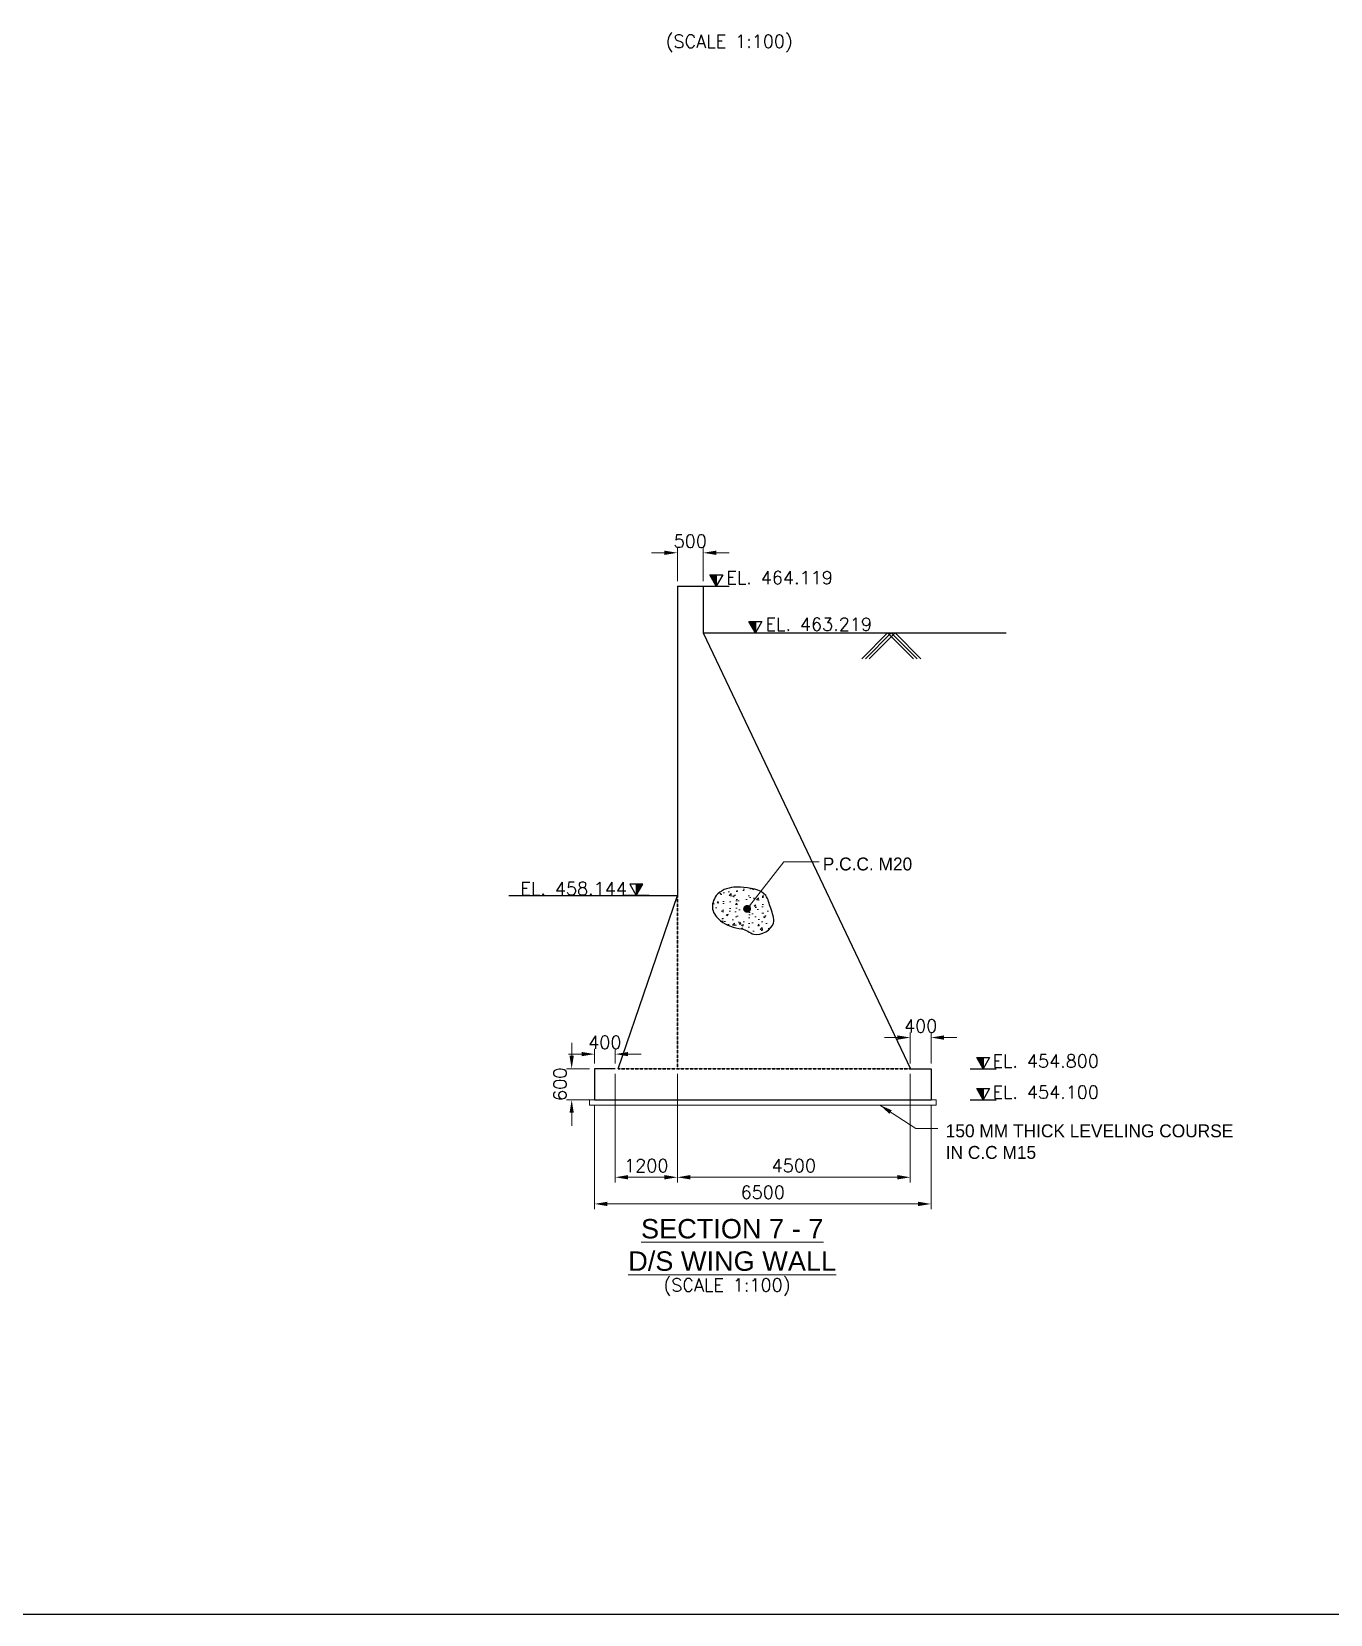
# Model space of a CAD drawing. Extents: x 2542500 to 2835796, y -294794 to -159040.
# Drawn here: x 2700825 to 2725910, y -286124 to -255560 of the extents above; entities that cross this region are included whole.
import ezdxf
from ezdxf.enums import TextEntityAlignment as Align

# ---------------------------------------------------------------- set-up
doc = ezdxf.new("R2010")
doc.units = 0
doc.header["$LTSCALE"] = 8
doc.header["$MEASUREMENT"] = 0
doc.header["$PDMODE"] = 35
doc.linetypes.add('DASHED', pattern=[0.75, 0.5, -0.25])
doc.layers.get('0').update_dxf_attribs({"color": 22, "linetype": 'CONTINUOUS'})
doc.layers.get('DEFPOINTS').update_dxf_attribs({"linetype": 'CONTINUOUS'})
for name, color, linetype, lineweight in [('CON-2', 1, 'CONTINUOUS', 30), ('HATCH SOLID', 253, 'CONTINUOUS', 5), ('LEVEL', 6, 'CONTINUOUS', 20), ('P.C.C', 105, 'CONTINUOUS', 9), ('R_DIMENSION', 8, 'CONTINUOUS', 15), ('R_TEXT G', 7, 'CONTINUOUS', 18), ('SEC MARK', 1, 'CONTINUOUS', 25), ('TEXT', 4, 'CONTINUOUS', 15)]:
    doc.layers.add(name, color=color, linetype=linetype, lineweight=lineweight)
doc.layers.add('PUMP', color=4, linetype='CONTINUOUS')
doc.layers.add('R_HATCH', color=7, linetype='CONTINUOUS', lineweight=9, true_color=0xd1d1ff)
doc.styles.add('ARIEL', font='arial.ttf')
doc.styles.add('ROMANDS', font='romand.shx')
doc.styles.add('ROMANS', font='romans.shx')
doc.styles.get("Standard").update_dxf_attribs({"font": ''})
doc.styles.get('Standard').set_extended_font_data('Univers')
doc.dimstyles.new('DIM-75', dxfattribs={"dimscale": 75, "dimtxt": 2, "dimasz": 2, "dimexe": 1, "dimexo": 1, "dimgap": 1, "dimtad": 1, "dimdec": 0, "dimzin": 0, "dimdsep": 46, "dimtxsty": 'ROMANS', "dimcen": 1, "dimclrd": 256, "dimclre": 256, "dimclrt": 7, "dimadec": 0, "dimazin": 0, "dimtfac": 1, "dimtdec": 0, "dimtofl": 0, "dimtmove": 0, "dimatfit": 3, "dimfxl": 1, "dimtolj": 1, "dimtzin": 0, "dimlwd": 9, "dimlwe": 5, "dimarcsym": 0})
doc.dimstyles.new('DIM-75$0', dxfattribs={"dimscale": 75, "dimtxt": 2, "dimasz": 2, "dimexe": 1, "dimexo": 1, "dimgap": 1, "dimtad": 1, "dimdec": 0, "dimzin": 0, "dimdsep": 46, "dimtxsty": 'ROMANS', "dimcen": 1, "dimclrd": 256, "dimclre": 256, "dimclrt": 7, "dimadec": 0, "dimazin": 0, "dimtfac": 1, "dimtdec": 0, "dimtofl": 0, "dimtmove": 0, "dimatfit": 3, "dimfxl": 1, "dimtolj": 1, "dimtzin": 0, "dimlwd": 9, "dimlwe": 5, "dimarcsym": 0})

# ---------------------------------------------------------------- blocks, each defined once
blk = doc.blocks.new('A$C71181FDA')
at = {"layer": 'HATCH SOLID', "ltscale": 100}
blk.add_hatch(color=256, dxfattribs=at).paths.add_polyline_path([(948, 0), (948, 828), (474, 828)])
at = {"layer": 'SEC MARK'}
for p, q in [((0, 0), (1896, 0)), ((948, 828), (948, 0))]:
    blk.add_line(p, q, dxfattribs=at)
blk.add_lwpolyline([(948, 0), (474, 828), (1422, 828), (948, 0)], dxfattribs=at)
blk = doc.blocks.new('*D236')
at = {"layer": 'DEFPOINTS', "color": 0, "ltscale": 0.13}
for p in [(2712097, -275588), (2713297, -275588), (2713297, -277683)]:
    blk.add_point(p, dxfattribs=at)
at = {"layer": 'R_DIMENSION', "lineweight": 5, "ltscale": 0.13}
for p, q in [((2712097, -275688), (2712097, -277783)), ((2713297, -275688), (2713297, -277783))]:
    blk.add_line(p, q, dxfattribs=at)
at = {"layer": 'R_DIMENSION', "lineweight": 9, "ltscale": 0.13}
blk.add_line((2712347, -277683), (2713047, -277683), dxfattribs=at)
at = {"layer": 'R_DIMENSION', "ltscale": 0.13}
for points in [[(2712347, -277641), (2712347, -277725), (2712097, -277683)], [(2713047, -277641), (2713047, -277725), (2713297, -277683)]]:
    blk.add_solid(points, dxfattribs=at)
at = {"layer": 'R_DIMENSION', "color": 7, "lineweight": 13, "ltscale": 0.13, "insert": (2712697, -277458), "char_height": 250, "attachment_point": 5, "style": 'ROMANS'}
blk.add_mtext('\\A1;1200', dxfattribs=at)
blk = doc.blocks.new('*D237')
at = {"layer": 'DEFPOINTS', "color": 0, "ltscale": 0.13}
for p in [(2713297, -275588), (2717797, -275588), (2717797, -277683)]:
    blk.add_point(p, dxfattribs=at)
at = {"layer": 'R_DIMENSION', "lineweight": 5, "ltscale": 0.13}
for p, q in [((2713297, -275688), (2713297, -277783)), ((2717797, -275688), (2717797, -277783))]:
    blk.add_line(p, q, dxfattribs=at)
at = {"layer": 'R_DIMENSION', "lineweight": 9, "ltscale": 0.13}
blk.add_line((2713547, -277683), (2717547, -277683), dxfattribs=at)
at = {"layer": 'R_DIMENSION', "ltscale": 0.13}
for points in [[(2713547, -277641), (2713547, -277725), (2713297, -277683)], [(2717547, -277641), (2717547, -277725), (2717797, -277683)]]:
    blk.add_solid(points, dxfattribs=at)
at = {"layer": 'R_DIMENSION', "color": 7, "lineweight": 13, "ltscale": 0.13, "insert": (2715547, -277458), "char_height": 250, "attachment_point": 5, "style": 'ROMANS'}
blk.add_mtext('\\A1;4500', dxfattribs=at)
blk = doc.blocks.new('*D238')
at = {"layer": 'DEFPOINTS', "color": 0, "ltscale": 0.13}
for p in [(2718197, -274985), (2717797, -275588), (2718197, -275588)]:
    blk.add_point(p, dxfattribs=at)
at = {"layer": 'R_DIMENSION', "lineweight": 9, "ltscale": 0.13}
for p, q in [((2717547, -274985), (2717297, -274985)), ((2718447, -274985), (2718697, -274985))]:
    blk.add_line(p, q, dxfattribs=at)
at = {"layer": 'R_DIMENSION', "lineweight": 5, "ltscale": 0.13}
for p, q in [((2717797, -275488), (2717797, -274885)), ((2718197, -275488), (2718197, -274885))]:
    blk.add_line(p, q, dxfattribs=at)
at = {"layer": 'R_DIMENSION', "ltscale": 0.13}
for points in [[(2717547, -274943), (2717547, -275027), (2717797, -274985)], [(2718447, -274943), (2718447, -275027), (2718197, -274985)]]:
    blk.add_solid(points, dxfattribs=at)
at = {"layer": 'R_DIMENSION', "color": 7, "lineweight": 13, "ltscale": 0.13, "insert": (2717997, -274760), "char_height": 250, "attachment_point": 5, "style": 'ROMANS'}
blk.add_mtext('\\A1;400', dxfattribs=at)
blk = doc.blocks.new('*D239')
at = {"layer": 'DEFPOINTS', "color": 0, "ltscale": 0.13}
for p in [(2711697, -275305), (2711697, -275588), (2712097, -275588)]:
    blk.add_point(p, dxfattribs=at)
at = {"layer": 'R_DIMENSION', "lineweight": 9, "ltscale": 0.13}
for p, q in [((2711447, -275305), (2711197, -275305)), ((2712347, -275305), (2712597, -275305))]:
    blk.add_line(p, q, dxfattribs=at)
at = {"layer": 'R_DIMENSION', "lineweight": 5, "ltscale": 0.13}
for p, q in [((2711697, -275488), (2711697, -275205)), ((2712097, -275488), (2712097, -275205))]:
    blk.add_line(p, q, dxfattribs=at)
at = {"layer": 'R_DIMENSION', "ltscale": 0.13}
for points in [[(2711447, -275263), (2711447, -275346), (2711697, -275305)], [(2712347, -275263), (2712347, -275346), (2712097, -275305)]]:
    blk.add_solid(points, dxfattribs=at)
at = {"layer": 'R_DIMENSION', "color": 7, "lineweight": 13, "ltscale": 0.13, "insert": (2711897, -275080), "char_height": 250, "attachment_point": 5, "style": 'ROMANS'}
blk.add_mtext('\\A1;400', dxfattribs=at)
blk = doc.blocks.new('*D240')
at = {"layer": 'DEFPOINTS', "color": 0, "ltscale": 0.13}
for p in [(2711697, -275588), (2711256, -276188), (2711697, -276188)]:
    blk.add_point(p, dxfattribs=at)
at = {"layer": 'R_DIMENSION', "lineweight": 9, "ltscale": 0.13}
for p, q in [((2711256, -275338), (2711256, -275088)), ((2711256, -276438), (2711256, -276688))]:
    blk.add_line(p, q, dxfattribs=at)
at = {"layer": 'R_DIMENSION', "lineweight": 5, "ltscale": 0.13}
for p, q in [((2711597, -275588), (2711156, -275588)), ((2711597, -276188), (2711156, -276188))]:
    blk.add_line(p, q, dxfattribs=at)
at = {"layer": 'R_DIMENSION', "ltscale": 0.13}
for points in [[(2711214, -275338), (2711297, -275338), (2711256, -275588)], [(2711214, -276438), (2711297, -276438), (2711256, -276188)]]:
    blk.add_solid(points, dxfattribs=at)
at = {"layer": 'R_DIMENSION', "color": 7, "lineweight": 13, "ltscale": 0.13, "insert": (2711031, -275888), "char_height": 250, "attachment_point": 5, "rotation": 90, "style": 'ROMANS'}
blk.add_mtext('\\A1;600', dxfattribs=at)
blk = doc.blocks.new('*D241')
at = {"layer": 'DEFPOINTS', "color": 0, "ltscale": 0.13}
for p in [(2711697, -276205), (2718197, -276188), (2718197, -278198)]:
    blk.add_point(p, dxfattribs=at)
at = {"layer": 'R_DIMENSION', "lineweight": 5, "ltscale": 0.13}
for p, q in [((2718197, -276288), (2718197, -278298)), ((2711697, -276305), (2711697, -278298))]:
    blk.add_line(p, q, dxfattribs=at)
at = {"layer": 'R_DIMENSION', "lineweight": 9, "ltscale": 0.13}
blk.add_line((2711947, -278198), (2717947, -278198), dxfattribs=at)
at = {"layer": 'R_DIMENSION', "ltscale": 0.13}
for points in [[(2711947, -278156), (2711947, -278240), (2711697, -278198)], [(2717947, -278156), (2717947, -278240), (2718197, -278198)]]:
    blk.add_solid(points, dxfattribs=at)
at = {"layer": 'R_DIMENSION', "color": 7, "lineweight": 13, "ltscale": 0.13, "insert": (2714947, -277973), "char_height": 250, "attachment_point": 5, "style": 'ROMANS'}
blk.add_mtext('\\A1;6500', dxfattribs=at)
blk = doc.blocks.new('*D242')
at = {"layer": 'DEFPOINTS', "color": 0, "ltscale": 0.13}
for p in [(2713797, -265624), (2713297, -266270), (2713797, -266270)]:
    blk.add_point(p, dxfattribs=at)
at = {"layer": 'R_DIMENSION', "lineweight": 5, "ltscale": 0.13}
for p, q in [((2713297, -266170), (2713297, -265524)), ((2713797, -266170), (2713797, -265524))]:
    blk.add_line(p, q, dxfattribs=at)
at = {"layer": 'R_DIMENSION', "lineweight": 9, "ltscale": 0.13}
for p, q in [((2713047, -265624), (2712797, -265624)), ((2714047, -265624), (2714297, -265624))]:
    blk.add_line(p, q, dxfattribs=at)
at = {"layer": 'R_DIMENSION', "ltscale": 0.13}
for points in [[(2713047, -265582), (2713047, -265665), (2713297, -265624)], [(2714047, -265582), (2714047, -265665), (2713797, -265624)]]:
    blk.add_solid(points, dxfattribs=at)
at = {"layer": 'R_DIMENSION', "color": 7, "lineweight": 13, "ltscale": 0.13, "insert": (2713547, -265399), "char_height": 250, "attachment_point": 5, "style": 'ROMANS'}
blk.add_mtext('\\A1;500', dxfattribs=at)

msp = doc.modelspace()

# ---------------------------------------------------------------- hatches: boundary and pattern name
at = {"layer": 'R_HATCH', "lineweight": 13, "ltscale": 0.13}
h = msp.add_hatch(dxfattribs=at)
h.set_pattern_fill('AR-CONC,_O', color=256, scale=50)
h.set_pattern_definition([(50, (31857.6, -28102.63), (358.63009, -31.376067), [37.5, -412.5]), (355, (31857.6, -28102.63), (-69.375667, 376.096067), [30, -330]), (100.4514, (31887.5, -28105.24), (289.25469, 344.71977), [31.870095, -350.571056]), (46.1842, (31857.6, -28002.63), (533.620524, -82.75951), [56.25, -618.75]), (96.6356, (31902.1, -28009.5), (467.33135, 487.05894), [47.80514, -525.8565]), (351.1842, (31857.6, -28002.6), (467.33097, 487.0593), [45, -495]), (21, (31907.6, -28027.63), (298.453526, -201.309445), [37.5, -412.5]), (326, (31907.6, -28027.63), (121.657666, 362.575023), [30, -330]), (71.4514, (31932.48, -28044.4), (420.111314, 161.26525), [31.870095, -350.571056]), (37.5, (31857.61, -28102.63), (6.0799277, 166.446927), [0, -326, 0, -335, 0, -331.25]), (7.5, (31857.61, -28102.63), (131.534769, 197.205856), [0, -191, 0, -318.5, 0, -126.25]), (327.5, (31746.11, -28102.63), (266.911218, -11.277436), [0, -125, 0, -390, 0, -517.5]), (317.5, (31696.1, -28102.63), (291.593085, 50.052491), [0, -162.5, 0, -259, 0, -367.5])])
edge = h.paths.add_edge_path()
edge.add_spline(control_points=[(2715004.8, -272244.3), (2714908.8, -272117.8), (2714640.1, -272085.3), (2714310, -272076.1), (2714033.8, -272178.1), (2713931, -272516.2), (2714157.9, -272794.1), (2714392.4, -272868.1), (2714536.5, -272884.4), (2714623.3, -272894.2), (2714745.9, -273030.3), (2714933.1, -272985.2), (2715004.8, -272944)], knot_values=[2763.7906785, 2763.7906785, 2763.7906785, 2763.7906785, 3278.2084921, 3403.9366422, 3781.4761906, 4051.3796751, 4322.6914465, 4757.7698393, 4757.7698393, 4757.7698393, 5019.8300207, 5236.7263335, 5236.7263335, 5236.7263335, 5236.7263335], degree=3, periodic=0)
edge.add_line((2715004.8, -272944), (2715004.8, -272244.3))
edge = h.paths.add_edge_path()
edge.add_spline(control_points=[(2715004.8, -272944), (2715076.6, -272902.7), (2715213.9, -272756.7), (2715091.1, -272498.6), (2715053.3, -272308.3), (2715004.8, -272244.3)], knot_values=[1993.9791608, 1993.9791608, 1993.9791608, 1993.9791608, 2211.3936146, 2503.4861022, 2763.7906785, 2763.7906785, 2763.7906785, 2763.7906785], degree=3, periodic=0)
edge.add_line((2715004.8, -272244.3), (2715004.8, -272944))

# ---------------------------------------------------------------- linework, layer by layer
for p, q in [((2713297.4, -266269.6), (2713797.4, -266269.6)), ((2713297.4, -266269.6), (2713297.4, -267169.6)), ((2713797.4, -266269.6), (2713797.4, -267169.6)), ((2713297.4, -267169.6), (2713297.4, -272243.6)), ((2713797.4, -267169.6), (2719647.4, -267169.6)), ((2713797.4, -267169.6), (2717797.4, -275587.6)), ((2717358.4, -267169.6), (2716858.4, -267669.6)), ((2717428.8, -267169.6), (2716928.8, -267669.6)), ((2717501.4, -267169.6), (2717001.4, -267669.6)), ((2717358.4, -267169.6), (2717858.4, -267669.6)), ((2717428.8, -267169.6), (2717928.8, -267669.6)), ((2717501.4, -267169.6), (2718001.4, -267669.6)), ((2710039.3, -272243.6), (2713297.4, -272243.6)), ((2712155.4, -275587.6), (2713297.4, -272243.6)), ((2712097.4, -275587.6), (2711697.4, -275587.6)), ((2711697.4, -275587.6), (2711697.4, -276187.6)), ((2717797.4, -275587.6), (2718197.4, -275587.6)), ((2718197.4, -275587.6), (2718197.4, -276187.6)), ((2711697.4, -276187.6), (2718197.4, -276187.6))]:
    msp.add_line(p, q)
at = {"color": 4}
msp.add_lwpolyline([(2675542.4, -229055.3), (2783118, -229055.3), (2783118, -286123.7), (2675542.4, -286123.7)], close=True, dxfattribs=at)
at = {"start_tangent": (-0.993671, 0.1123297), "end_tangent": (-0.993671, 0.1123297)}
msp.add_spline([(2714536.5, -272884.4), (2714130.2, -272728.7), (2713977.5, -272504.4), (2714049.4, -272244.3), (2714390.6, -272082.8), (2714516.4, -272082.8), (2715004.8, -272244.3), (2715100.1, -272486.5), (2715154, -272773.6), (2714776.8, -272988.9), (2714536.5, -272884.4)], degree=3, dxfattribs=at)
at = {"layer": 'CON-2', "linetype": 'DASHED'}
for p, q in [((2713297.4, -272243.6), (2713297.4, -275587.6)), ((2712155.4, -275587.6), (2717797.4, -275587.6))]:
    msp.add_line(p, q, dxfattribs=at)
at = {"layer": 'P.C.C'}
msp.add_lwpolyline([(2711597.4, -276187.6), (2718297.4, -276187.6), (2718297.4, -276287.6), (2711597.4, -276287.6)], close=True, dxfattribs=at)

# ---------------------------------------------------------------- block references
at = {"layer": 'PUMP', "yscale": 0.2641899612754806, "zscale": 0.2641899612754806}
for p, xscale in [((2713797.4, -266269.6), 0.2641899612754806), ((2714553.7, -267169.6), 0.2641899612754806), ((2712753.3, -272243.6), -0.2641899612754806), ((2718953.7, -275587.6), 0.2641899612754806), ((2718953.7, -276187.6), 0.2641899612754806)]:
    msp.add_blockref('A$C71181FDA', p, dxfattribs=dict(at, xscale=xscale))

# ---------------------------------------------------------------- texts
at = {"layer": 'LEVEL', "char_height": 250, "style": 'ROMANDS'}
for s, insert, attachment_point in [('EL. 464.119', (2714243.6, -265977.7), 1), ('EL. 463.219', (2714999.9, -266877.7), 1), ('EL. 458.144', (2712323.3, -271983.4), 3), ('EL. 454.800', (2719383.6, -275314.9), 1), ('EL. 454.100', (2719383.6, -275914.9), 1)]:
    msp.add_mtext(s, dxfattribs=dict(at, insert=insert, attachment_point=attachment_point))
at = {"layer": 'R_DIMENSION', "lineweight": 13, "ltscale": 0.13, "style": 'ROMANS'}
for p in [(2714299.3, -255620.9), (2714255.9, -279638.6)]:
    msp.add_text('(SCALE 1:100)', height=250, dxfattribs=at).set_placement(p, align=Align.TOP_CENTER)
at = {"layer": 'R_TEXT G', "lineweight": 13, "ltscale": 0.13, "char_height": 250, "attachment_point": 1}
for s, insert, width in [('P.C.C. M20', (2716105.8, -271508.3), 2026.31), ('\\A1;150 MM THICK LEVELING COURSE IN C.C M15', (2718480.8, -276661.6), 5762.47)]:
    msp.add_mtext(s, dxfattribs=dict(at, insert=insert, width=width))
at = {"layer": 'TEXT', "color": 1, "lineweight": 13, "insert": (2714355.9, -279494.5), "char_height": 375, "width": 7633.008, "attachment_point": 8, "style": 'ARIEL'}
msp.add_mtext('{\\LSECTION 7 - 7\\PD/S WING WALL}', dxfattribs=at)

# ---------------------------------------------------------------- dimensions: what is measured, and where the dimension line sits
at = {"layer": 'R_DIMENSION', "lineweight": 13, "ltscale": 0.13}
for base, p1, p2, picture, middle in [((2713797.4, -265623.5), (2713297.4, -266269.6), (2713797.4, -266269.6), '*D242', (2713547.4, -265398.5)), ((2718197.4, -274984.9), (2717797.4, -275587.6), (2718197.4, -275587.6), '*D238', (2717997.4, -274759.9)), ((2711697.4, -275304.5), (2712097.4, -275587.6), (2711697.4, -275587.6), '*D239', (2711897.4, -275079.5)), ((2713297.4, -277682.8), (2712097.4, -275587.6), (2713297.4, -275587.6), '*D236', (2712697.4, -277457.8)), ((2717797.4, -277682.8), (2713297.4, -275587.6), (2717797.4, -275587.6), '*D237', (2715547.4, -277457.8)), ((2718197.4, -278197.9), (2711697.4, -276204.6), (2718197.4, -276187.6), '*D241', (2714947.4, -277972.9))]:
    dim = msp.add_linear_dim(base=base, p1=p1, p2=p2, dimstyle='DIM-75$0', override={"dimscale": 100, "dimtxt": 2.5, "dimasz": 2.5, "dimtix": 1}, dxfattribs=at)
    dim.commit()
    dim.dimension.update_dxf_attribs({"geometry": picture, "text_midpoint": middle})
dim = msp.add_linear_dim(base=(2711255.6, -276187.6), p1=(2711697.4, -275587.6), p2=(2711697.4, -276187.6), angle=90, dimstyle='DIM-75$0', override={"dimscale": 100, "dimtxt": 2.5, "dimasz": 2.5, "dimtix": 1}, dxfattribs=at)
dim.commit()
dim.dimension.update_dxf_attribs({"geometry": '*D240', "text_midpoint": (2711030.6, -275887.6)})

# ---------------------------------------------------------------- leaders
at = {"layer": 'R_DIMENSION'}
msp.add_leader([(2714644.4, -272500), (2715354, -271589.7), (2716035.3, -271589.7)], dimstyle='DIM-75', override={"dimldrblk": 'Dot'}, dxfattribs=at)
at = {"layer": 'R_DIMENSION', "lineweight": 13, "ltscale": 0.13}
msp.add_leader([(2717206.1, -276287.6), (2717904.6, -276739.4), (2718328.4, -276739.4)], dimstyle='DIM-75', override={"dimscale": 100, "dimasz": 2.5, "dimtix": 1}, dxfattribs=at)

doc.saveas('drawing.dxf')
